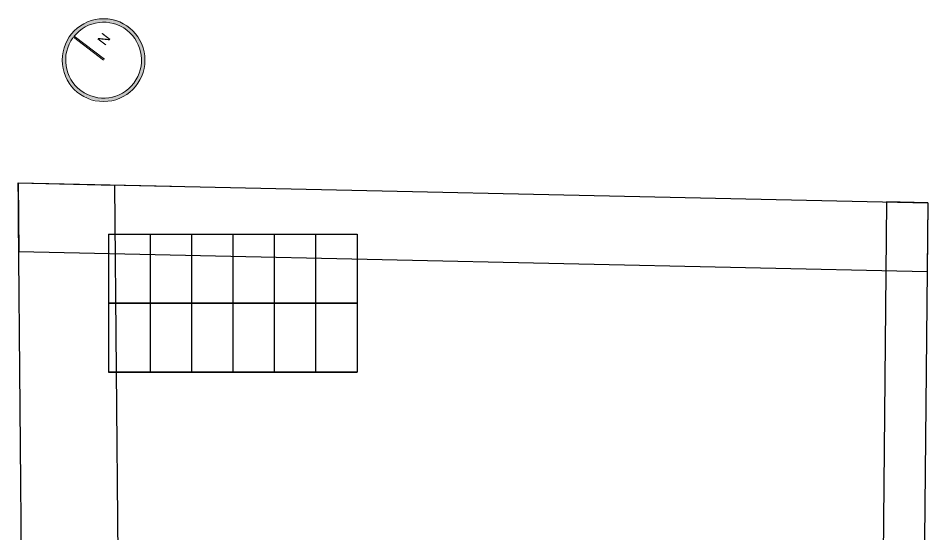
# Model space of a CAD drawing. Header units: millimetres. Extents: x 3051.7 to 3117.6, y 1576.4 to 1673.3.
# Drawn here: x 3051.7 to 3117.6, y 1635.8 to 1673.3 of the extents above; entities that cross this region are included whole.
import ezdxf

# ---------------------------------------------------------------- set-up
doc = ezdxf.new("R2010")
doc.units = ezdxf.units.MM
for name, color, linetype in [('aparcamiento', 7, 'Continuous'), ('CONSTRUCCION', 6, 'Continuous'), ('PARCELA', 7, 'Continuous')]:
    doc.layers.add(name, color=color, linetype=linetype)
doc.layers.add('Contorno', color=250, linetype='Continuous', lineweight=15)
doc.layers.add('limites', color=200, linetype='Continuous', lineweight=30)
doc.styles.get("Standard").update_dxf_attribs({"font": 'arial.ttf'})

msp = doc.modelspace()

# ---------------------------------------------------------------- hatches: boundary and pattern name
at = {"layer": 'Contorno'}
h = msp.add_hatch(color=256, dxfattribs=at)
h.dxf.hatch_style = 1
h.paths.add_polyline_path([(3056.081, 1667.888, 1), (3059.719, 1672.659, 1)])
h.paths.add_polyline_path([(3055.683, 1671.901), (3057.87, 1670.233), (3057.93, 1670.313), (3055.744, 1671.98, -109.990908)], flags=16)
h.paths.add_polyline_path([(3058.125, 1670.767), (3058.811, 1671.667), (3057.582, 1672.604), (3056.896, 1671.704)], flags=8)

# ---------------------------------------------------------------- linework, layer by layer
at = {"layer": 'aparcamiento'}
for p, q in [((3058.237, 1657.622), (3058.237, 1652.622)), ((3058.237, 1657.622), (3076.237, 1657.622)), ((3061.237, 1657.622), (3061.237, 1652.622)), ((3064.237, 1657.622), (3064.237, 1652.622)), ((3067.237, 1657.622), (3067.237, 1652.622)), ((3070.237, 1657.622), (3070.237, 1652.622)), ((3073.237, 1657.622), (3073.237, 1652.622)), ((3076.237, 1657.622), (3076.237, 1652.622)), ((3061.237, 1652.622), (3058.237, 1652.622)), ((3058.237, 1652.622), (3058.237, 1647.622)), ((3058.237, 1652.622), (3061.237, 1652.622)), ((3064.237, 1652.622), (3061.237, 1652.622)), ((3061.237, 1652.622), (3061.237, 1647.622)), ((3061.237, 1652.622), (3064.237, 1652.622)), ((3067.237, 1652.622), (3064.237, 1652.622)), ((3064.237, 1652.622), (3064.237, 1647.622)), ((3064.237, 1652.622), (3067.237, 1652.622)), ((3070.237, 1652.622), (3067.237, 1652.622)), ((3067.237, 1652.622), (3067.237, 1647.622)), ((3067.237, 1652.622), (3070.237, 1652.622)), ((3073.237, 1652.622), (3070.237, 1652.622)), ((3070.237, 1652.622), (3070.237, 1647.622)), ((3070.237, 1652.622), (3073.237, 1652.622)), ((3076.237, 1652.622), (3073.237, 1652.622)), ((3073.237, 1652.622), (3073.237, 1647.622)), ((3073.237, 1652.622), (3076.237, 1652.622)), ((3076.237, 1652.622), (3076.237, 1647.622)), ((3061.237, 1647.622), (3058.237, 1647.622)), ((3058.237, 1647.622), (3061.237, 1647.622)), ((3064.237, 1647.622), (3061.237, 1647.622)), ((3061.237, 1647.622), (3064.237, 1647.622)), ((3067.237, 1647.622), (3064.237, 1647.622)), ((3064.237, 1647.622), (3067.237, 1647.622)), ((3070.237, 1647.622), (3067.237, 1647.622)), ((3067.237, 1647.622), (3070.237, 1647.622)), ((3073.237, 1647.622), (3070.237, 1647.622)), ((3070.237, 1647.622), (3073.237, 1647.622)), ((3076.237, 1647.622), (3073.237, 1647.622)), ((3073.237, 1647.622), (3076.237, 1647.622))]:
    msp.add_line(p, q, dxfattribs=at)
at = {"layer": 'CONSTRUCCION'}
msp.add_lwpolyline([(3116.797, 1576.676), (3052.429, 1576.412), (3052.428, 1576.514), (3052.428, 1576.555), (3052.427, 1576.667), (3051.705, 1658.709), (3051.697, 1659.643), (3051.694, 1660.041), (3051.682, 1661.337), (3117.592, 1659.887), (3116.784, 1576.929), (3116.796, 1576.778), (3116.797, 1576.676)], dxfattribs=at)
at = {"layer": 'Contorno'}
for p, q in [((3057.87, 1670.233), (3055.683, 1671.901)), ((3057.93, 1670.313), (3055.744, 1671.98))]:
    msp.add_line(p, q, dxfattribs=at)
msp.add_circle((3057.87, 1670.233), 3, dxfattribs=at)
msp.add_arc((3057.87, 1670.233), 2.75, 143.71428, 141.63069, dxfattribs=at)
at = {"layer": 'limites'}
for p, q in [((3051.682, 1661.337), (3062.78, 1661.093)), ((3051.682, 1661.337), (3058.681, 1661.183)), ((3051.682, 1661.337), (3051.726, 1656.338)), ((3059.43, 1576.387), (3058.681, 1661.183)), ((3114.593, 1659.953), (3113.797, 1576.661)), ((3117.592, 1659.887), (3114.593, 1659.953)), ((3117.592, 1659.887), (3117.544, 1654.887)), ((3117.544, 1654.887), (3051.726, 1656.338))]:
    msp.add_line(p, q, dxfattribs=at)
at = {"layer": 'PARCELA'}
msp.add_lwpolyline([(3116.797, 1576.676), (3052.429, 1576.412), (3052.428, 1576.514), (3052.428, 1576.555), (3052.427, 1576.667), (3051.705, 1658.709), (3051.697, 1659.643), (3051.694, 1660.041), (3051.682, 1661.337), (3117.592, 1659.887), (3116.784, 1576.929), (3116.796, 1576.778), (3116.797, 1576.676)], dxfattribs=at)

# ---------------------------------------------------------------- texts
at = {"layer": 'Contorno', "insert": (3057.365, 1671.683), "char_height": 0.75, "attachment_point": 1, "rotation": 52.67248}
msp.add_mtext_dynamic_manual_height_columns('N', width=0.90504, gutter_width=0.0125, heights=[0], dxfattribs=at)

doc.saveas('drawing.dxf')
